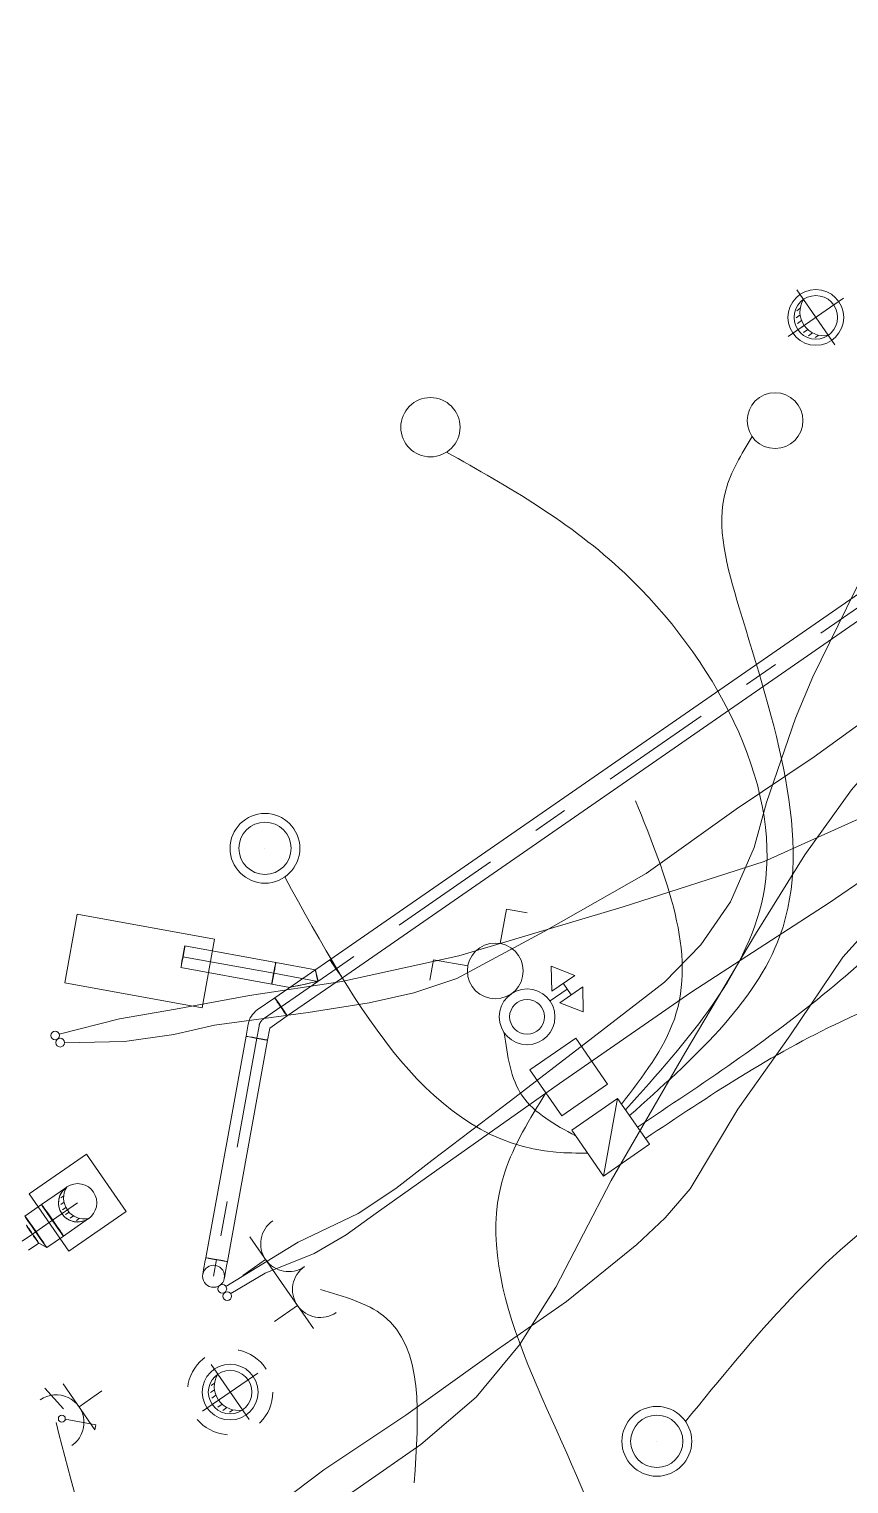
# Model space of a CAD drawing. Header units: metres. Extents: x 2747662.9 to 2747731.3, y 1250221.9 to 1250283.3.
# Drawn here: x 2747720.135 to 2747722.485, y 1250251.035 to 1250255.207 of the extents above; entities that cross this region are included whole.
import ezdxf

# ---------------------------------------------------------------- set-up
doc = ezdxf.new("R2010")
doc.units = ezdxf.units.M
doc.header["$MEASUREMENT"] = 0
for name, pattern in [('fein_strichliert-A0PKHS8D00', [0.2, 0.05, -0.1, 0.05, 0]), ('STRICHPUNKT2-A0PKHS6Z00', [0.635, 0.3175, -0.15875, 0, -0.15875]), ('STRICHPUNKT2-A0PKHS7900', [0.635, 0.3175, -0.15875, 0, -0.15875])]:
    doc.linetypes.add(name, pattern=pattern)
for name, color, linetype in [('___deckendurchbruch', 7, 'Continuous'), ('___elektro', 7, 'Continuous'), ('___lueftung', 7, 'Continuous'), ('___sanitär', 7, 'Continuous')]:
    doc.layers.add(name, color=color, linetype=linetype)

msp = doc.modelspace()

# ---------------------------------------------------------------- linework, layer by layer
at = {"color": 30, "linetype": 'Continuous', "lineweight": 0, "true_color": 0xff8d1c}
for points, knots in [([(2747721.9652, 1250250.2028), (2747722.0086, 1250250.2982), (2747722.0519, 1250250.3937), (2747722.1041, 1250250.4817), (2747722.3959, 1250250.974), (2747722.9651, 1250251.2344), (2747723.4233, 1250251.6196), (2747723.7122, 1250251.8624), (2747723.9569, 1250252.1548), (2747724.1039, 1250252.4815), (2747724.3342, 1250252.9931), (2747724.3246, 1250253.589), (2747724.4274, 1250254.1707), (2747724.4591, 1250254.35), (2747724.5015, 1250254.528), (2747724.5967, 1250254.6731), (2747724.6925, 1250254.8192), (2747724.8418, 1250254.932), (2747724.9934, 1250255.0299), (2747725.0912, 1250255.0931), (2747725.19, 1250255.1501), (2747725.2888, 1250255.2072)], [0, 0, 0, 0, 1, 1, 1, 2, 2, 2, 3, 3, 3, 4, 4, 4, 5, 5, 5, 6, 6, 6, 7, 7, 7, 7]), ([(2747722.2071, 1250254.0388), (2747722.1767, 1250253.9883), (2747722.1462, 1250253.9378), (2747722.1315, 1250253.8848), (2747722.1025, 1250253.7799), (2747722.135, 1250253.6648), (2747722.1702, 1250253.5479), (2747722.2684, 1250253.2212), (2747722.3867, 1250252.8809), (2747722.287, 1250252.6071), (2747722.2163, 1250252.4129), (2747722.036, 1250252.2522), (2747721.8556, 1250252.0914)], [0, 0, 0, 0, 1, 1, 1, 2, 2, 2, 3, 3, 3, 4, 4, 4, 4]), ([(2747721.3315, 1250253.9941), (2747721.5085, 1250253.8943), (2747721.6855, 1250253.7946), (2747721.8422, 1250253.6465), (2747722.0932, 1250253.4094), (2747722.2921, 1250253.0485), (2747722.2423, 1250252.7419), (2747722.2046, 1250252.5098), (2747722.0244, 1250252.3089), (2747721.8443, 1250252.1079)], [0, 0, 0, 0, 1, 1, 1, 2, 2, 2, 3, 3, 3, 3]), ([(2747721.9012, 1250252.0257), (2747722.0819, 1250252.1464), (2747722.2625, 1250252.267), (2747722.4617, 1250252.3607), (2747722.777, 1250252.5089), (2747723.1386, 1250252.5894), (2747723.3961, 1250252.8023), (2747723.571, 1250252.9469), (2747723.6979, 1250253.1525), (2747723.8248, 1250253.3581)], [0, 0, 0, 0, 1, 1, 1, 2, 2, 2, 3, 3, 3, 3]), ([(2747722.8357, 1250253.2265), (2747722.835, 1250253.1309), (2747722.8342, 1250253.0352), (2747722.8109, 1250252.9469), (2747722.7591, 1250252.7502), (2747722.5953, 1250252.59), (2747722.4282, 1250252.4524), (2747722.2475, 1250252.3035), (2747722.063, 1250252.181), (2747721.8784, 1250252.0586)], [0, 0, 0, 0, 1, 1, 1, 2, 2, 2, 3, 3, 3, 3]), ([(2747721.8329, 1250252.1243), (2747721.8938, 1250252.2036), (2747721.9547, 1250252.2829), (2747721.9842, 1250252.3681), (2747722.0497, 1250252.5569), (2747721.9614, 1250252.7753), (2747721.8732, 1250252.9936)], [0, 0, 0, 0, 1, 1, 1, 2, 2, 2, 2]), ([(2747720.8677, 1250252.7757), (2747721.0761, 1250252.3958), (2747721.2845, 1250252.0159), (2747721.6454, 1250251.9864), (2747721.6748, 1250251.984), (2747721.7051, 1250251.984), (2747721.7355, 1250251.9839)], [0, 0, 0, 0, 1, 1, 1, 2, 2, 2, 2]), ([(2747721.4964, 1250252.3292), (2747721.5056, 1250252.2629), (2747721.5148, 1250252.1967), (2747721.5487, 1250252.1475), (2747721.5828, 1250252.0978), (2747721.6421, 1250252.0655), (2747721.7013, 1250252.0332)], [0, 0, 0, 0, 1, 1, 1, 2, 2, 2, 2]), ([(2747721.6159, 1250252.1565), (2747721.5698, 1250252.0816), (2747721.5236, 1250252.0067), (2747721.4981, 1250251.9295), (2747721.3953, 1250251.6186), (2747721.6273, 1250251.2707), (2747721.7561, 1250250.9323), (2747721.8471, 1250250.6931), (2747721.8866, 1250250.4587), (2747721.926, 1250250.2242)], [0, 0, 0, 0, 1, 1, 1, 2, 2, 2, 3, 3, 3, 3]), ([(2747722.0162, 1250251.2143), (2747722.2126, 1250251.4553), (2747722.4091, 1250251.6964), (2747722.6581, 1250251.8594), (2747722.8762, 1250252.0022), (2747723.1347, 1250252.0851), (2747723.3931, 1250252.1681)], [0, 0, 0, 0, 1, 1, 1, 2, 2, 2, 2]), ([(2747720.9696, 1250251.5925), (2747721.0368, 1250251.5731), (2747721.104, 1250251.5537), (2747721.1503, 1250251.5175), (2747721.2659, 1250251.4273), (2747721.2523, 1250251.2325), (2747721.2386, 1250251.0378)], [0, 0, 0, 0, 1, 1, 1, 2, 2, 2, 2]), ([(2747720.212, 1250251.2109), (2747720.3005, 1250250.8651), (2747720.3889, 1250250.5192), (2747720.5819, 1250250.243), (2747720.7402, 1250250.0164), (2747720.9688, 1250249.8367), (2747721.1974, 1250249.657)], [0, 0, 0, 0, 1, 1, 1, 2, 2, 2, 2])]:
    msp.add_open_spline(points, degree=3, knots=knots, dxfattribs=at)
at = {"layer": '___deckendurchbruch', "color": 215, "linetype": 'STRICHPUNKT2-A0PKHS6Z00', "lineweight": 0, "true_color": 0xa44f91}
for p, q in [((2747722.3109, 1250254.3258), (2747722.4687, 1250254.4351)), ((2747722.4445, 1250254.3015), (2747722.3351, 1250254.4594)), ((2747720.7656, 1250251.2196), (2747720.6563, 1250251.3774)), ((2747720.632, 1250251.2439), (2747720.7899, 1250251.3532))]:
    msp.add_line(p, q, dxfattribs=at)
at = {"layer": '___deckendurchbruch', "color": 215, "linetype": 'Continuous', "lineweight": 0, "true_color": 0xa44f91}
for centre in [(2747722.3898, 1250254.3804), (2747720.7109, 1250251.2985)]:
    msp.add_circle(centre, 0.08, dxfattribs=at)
at = {"layer": '___elektro', "color": 30, "linetype": 'Continuous', "lineweight": 0, "true_color": 0xff8d1c}
for p, q in [((2747721.2367, 1250254.1352), (2747721.2368, 1250254.1353)), ((2747722.2273, 1250254.1501), (2747722.2274, 1250254.1501)), ((2747721.355, 1250254.1138), (2747721.3551, 1250254.1138)), ((2747722.3387, 1250254.1299), (2747722.3387, 1250254.1299)), ((2747721.2153, 1250254.017), (2747721.2153, 1250254.017)), ((2747722.2071, 1250254.0388), (2747722.2072, 1250254.0388)), ((2747722.3185, 1250254.0186), (2747722.3185, 1250254.0186)), ((2747721.3335, 1250253.9955), (2747721.3336, 1250253.9955)), ((2747721.3335, 1250253.9955), (2747721.3336, 1250253.9955)), ((2747721.3335, 1250253.9955), (2747721.3336, 1250253.9955)), ((2747720.7538, 1250252.9401), (2747720.7539, 1250252.9401)), ((2747720.893, 1250252.9148), (2747720.893, 1250252.9148)), ((2747720.8108, 1250252.8579), (2747720.8108, 1250252.8579)), ((2747720.7286, 1250252.8009), (2747720.7286, 1250252.801)), ((2747720.7286, 1250252.8009), (2747720.7286, 1250252.801)), ((2747720.8677, 1250252.7757), (2747720.8678, 1250252.7757)), ((2747721.4853, 1250252.585), (2747721.5032, 1250252.6833)), ((2747721.5032, 1250252.6833), (2747721.5622, 1250252.6726)), ((2747721.4255, 1250252.572), (2747721.4255, 1250252.572)), ((2747721.5368, 1250252.5518), (2747721.5368, 1250252.5518)), ((2747721.2939, 1250252.5384), (2747721.2832, 1250252.4794)), ((2747721.3923, 1250252.5205), (2747721.2939, 1250252.5384)), ((2747721.6316, 1250252.5202), (2747721.6987, 1250252.4936)), ((2747721.6316, 1250252.5202), (2747721.6329, 1250252.4481)), ((2747721.6329, 1250252.4481), (2747721.6987, 1250252.4936)), ((2747721.6658, 1250252.4709), (2747721.6886, 1250252.438)), ((2747721.4052, 1250252.4607), (2747721.4053, 1250252.4607)), ((2747721.5166, 1250252.4405), (2747721.5166, 1250252.4405)), ((2747721.5166, 1250252.4405), (2747721.5166, 1250252.4405)), ((2747721.6772, 1250252.4544), (2747721.6279, 1250252.4203)), ((2747721.6279, 1250252.4203), (2747721.6279, 1250252.4203)), ((2747721.6557, 1250252.4152), (2747721.7215, 1250252.4608)), ((2747721.7228, 1250252.3887), (2747721.7215, 1250252.4608)), ((2747721.7228, 1250252.3887), (2747721.6557, 1250252.4152)), ((2747721.4964, 1250252.3292), (2747721.4964, 1250252.3292)), ((2747721.7019, 1250252.3134), (2747721.5704, 1250252.2223)), ((2747721.6077, 1250252.3089), (2747721.6077, 1250252.309)), ((2747721.793, 1250252.1819), (2747721.7019, 1250252.3134)), ((2747721.5704, 1250252.2223), (2747721.6615, 1250252.0908)), ((2747721.5868, 1250252.2337), (2747721.5869, 1250252.2337)), ((2747721.6615, 1250252.0908), (2747721.793, 1250252.1819)), ((2747721.8215, 1250252.1408), (2747721.69, 1250252.0497)), ((2747721.8215, 1250252.1408), (2747721.7811, 1250251.9181)), ((2747721.805, 1250252.1294), (2747721.8051, 1250252.1294)), ((2747721.9126, 1250252.0092), (2747721.8215, 1250252.1408)), ((2747721.7557, 1250252.0952), (2747721.7558, 1250252.0952)), ((2747721.7722, 1250252.1066), (2747721.7722, 1250252.1066)), ((2747721.7886, 1250252.118), (2747721.7886, 1250252.118)), ((2747721.8329, 1250252.1243), (2747721.8329, 1250252.1244)), ((2747721.8443, 1250252.1079), (2747721.8443, 1250252.1079)), ((2747721.8556, 1250252.0914), (2747721.8557, 1250252.0915)), ((2747721.69, 1250252.0497), (2747721.7811, 1250251.9181)), ((2747721.7064, 1250252.061), (2747721.7064, 1250252.0611)), ((2747721.7228, 1250252.0724), (2747721.7229, 1250252.0725)), ((2747721.7393, 1250252.0838), (2747721.7393, 1250252.0839)), ((2747721.867, 1250252.075), (2747721.8671, 1250252.075)), ((2747721.8784, 1250252.0586), (2747721.8785, 1250252.0586)), ((2747721.7013, 1250252.0332), (2747721.7014, 1250252.0332)), ((2747721.7127, 1250252.0168), (2747721.7128, 1250252.0168)), ((2747721.7811, 1250251.9181), (2747721.9126, 1250252.0092)), ((2747721.8898, 1250252.0421), (2747721.8899, 1250252.0422)), ((2747721.9012, 1250252.0257), (2747721.9012, 1250252.0257)), ((2747721.7241, 1250252.0003), (2747721.7242, 1250252.0004)), ((2747721.7355, 1250251.9839), (2747721.7355, 1250251.9839)), ((2747721.7469, 1250251.9675), (2747721.7469, 1250251.9675)), ((2747721.8468, 1250251.9637), (2747721.8469, 1250251.9637)), ((2747721.8633, 1250251.9751), (2747721.8633, 1250251.9751)), ((2747721.8797, 1250251.9865), (2747721.8797, 1250251.9865)), ((2747721.8961, 1250251.9979), (2747721.8962, 1250251.9979)), ((2747721.7583, 1250251.951), (2747721.7583, 1250251.951)), ((2747721.7697, 1250251.9346), (2747721.7697, 1250251.9346)), ((2747721.7975, 1250251.9295), (2747721.7975, 1250251.9296)), ((2747721.8139, 1250251.9409), (2747721.814, 1250251.9409)), ((2747721.8304, 1250251.9523), (2747721.8304, 1250251.9523)), ((2747720.7672, 1250251.7442), (2747720.8583, 1250251.6127)), ((2747720.8127, 1250251.6784), (2747720.747, 1250251.6329)), ((2747720.747, 1250251.6329), (2747720.747, 1250251.6329)), ((2747720.747, 1250251.6329), (2747720.747, 1250251.6329)), ((2747720.8583, 1250251.6127), (2747720.9494, 1250251.4811)), ((2747720.9038, 1250251.5469), (2747720.8381, 1250251.5014)), ((2747720.8381, 1250251.5014), (2747720.8381, 1250251.5014)), ((2747720.8381, 1250251.5014), (2747720.8381, 1250251.5014)), ((2747720.2335, 1250251.2502), (2747720.1798, 1250251.3102)), ((2747720.3233, 1250251.1907), (2747720.2322, 1250251.3223)), ((2747720.2778, 1250251.2565), (2747720.3436, 1250251.3021)), ((2747720.3436, 1250251.3021), (2747720.3436, 1250251.3021)), ((2747720.3436, 1250251.3021), (2747720.3436, 1250251.3021)), ((2747720.2383, 1250251.2206), (2747720.3259, 1250251.2047)), ((2747721.8771, 1250251.2395), (2747721.8771, 1250251.2396)), ((2747722.0162, 1250251.2143), (2747722.0162, 1250251.2143)), ((2747720.3259, 1250251.2047), (2747720.3233, 1250251.1907)), ((2747721.934, 1250251.1573), (2747721.934, 1250251.1574)), ((2747721.8518, 1250251.1004), (2747721.8518, 1250251.1004)), ((2747721.8518, 1250251.1004), (2747721.8518, 1250251.1004)), ((2747721.9909, 1250251.0751), (2747721.991, 1250251.0752))]:
    msp.add_line(p, q, dxfattribs=at)
for centre, radius in [((2747721.2851, 1250254.0654), 0.085), ((2747722.2729, 1250254.0843), 0.08), ((2747720.8108, 1250252.8579), 0.1), ((2747720.8108, 1250252.8579), 0.075), ((2747721.471, 1250252.5062), 0.08), ((2747721.5621, 1250252.3747), 0.08), ((2747721.5621, 1250252.3747), 0.05), ((2747721.934, 1250251.1573), 0.1), ((2747720.2285, 1250251.2223), 0.01), ((2747721.934, 1250251.1573), 0.075)]:
    msp.add_circle(centre, radius, dxfattribs=at)
for centre, start, end in [((2747720.8785, 1250251.724), 124.7099, 304.7099), ((2747720.9696, 1250251.5925), 124.7099, 304.7099), ((2747720.212, 1250251.2109), 304.7099, 124.7099)]:
    msp.add_arc(centre, 0.08, start, end, dxfattribs=at)
at = {"layer": '___lueftung', "color": 152, "linetype": 'Continuous', "lineweight": 0, "true_color": 0x0365dd}
for p, q in [((2747722.3333, 1250254.3793), (2747722.3448, 1250254.3873)), ((2747722.3349, 1250254.3994), (2747722.345, 1250254.4064)), ((2747722.3369, 1250254.3628), (2747722.349, 1250254.3712)), ((2747722.3442, 1250254.3489), (2747722.3564, 1250254.3573)), ((2747722.3547, 1250254.3371), (2747722.3668, 1250254.3455)), ((2747722.3898, 1250254.3804), (2747722.3898, 1250254.3805)), ((2747722.3689, 1250254.3279), (2747722.3804, 1250254.3359)), ((2747722.3883, 1250254.3224), (2747722.3984, 1250254.3294)), ((2747720.6544, 1250251.2974), (2747720.666, 1250251.3054)), ((2747720.6561, 1250251.3175), (2747720.6661, 1250251.3245)), ((2747720.7109, 1250251.2985), (2747720.711, 1250251.2986)), ((2747720.6581, 1250251.2809), (2747720.6701, 1250251.2893)), ((2747720.6654, 1250251.2669), (2747720.6776, 1250251.2754)), ((2747720.6759, 1250251.2552), (2747720.6879, 1250251.2636)), ((2747720.69, 1250251.246), (2747720.7016, 1250251.254)), ((2747720.7094, 1250251.2405), (2747720.7195, 1250251.2474))]:
    msp.add_line(p, q, dxfattribs=at)
for centre in [(2747722.3898, 1250254.3804), (2747720.7109, 1250251.2985)]:
    msp.add_circle(centre, 0.0625, dxfattribs=at)
at = {"layer": '___lueftung', "color": 152, "linetype": 'fein_strichliert-A0PKHS8D00', "lineweight": 0, "true_color": 0x0365dd}
msp.add_circle((2747720.7109, 1250251.2985), 0.1225, dxfattribs=at)
at = {"layer": '___lueftung', "color": 152, "linetype": 'Continuous', "lineweight": 0, "true_color": 0x0365dd}
for centre in [(2747722.4126, 1250254.3962), (2747722.4126, 1250254.3962), (2747720.7338, 1250251.3143), (2747720.7338, 1250251.3143)]:
    msp.add_arc(centre, 0.0684, 148.6622, 280.7576, dxfattribs=at)
at = {"layer": '___sanitär', "color": 106, "linetype": 'Continuous', "lineweight": 0, "true_color": 0x008a1e}
for p, q in [((2747722.6472, 1250253.6817), (2747720.9968, 1250252.5384)), ((2747722.6831, 1250253.6299), (2747721.0327, 1250252.4866)), ((2747720.2724, 1250252.6692), (2747720.2367, 1250252.4724)), ((2747720.2724, 1250252.6692), (2747720.2367, 1250252.4724)), ((2747720.2724, 1250252.6692), (2747720.2725, 1250252.6692)), ((2747720.2724, 1250252.6692), (2747720.666, 1250252.5977)), ((2747720.666, 1250252.5977), (2747720.2724, 1250252.6692)), ((2747720.666, 1250252.5977), (2747720.6303, 1250252.4009)), ((2747720.666, 1250252.5977), (2747720.6303, 1250252.4009)), ((2747720.666, 1250252.5977), (2747720.6661, 1250252.5977)), ((2747720.8418, 1250252.5303), (2747720.5811, 1250252.5778)), ((2747720.8305, 1250252.4684), (2747720.5698, 1250252.5158)), ((2747720.8371, 1250252.5073), (2747720.8356, 1250252.4992)), ((2747720.8366, 1250252.4995), (2747720.8381, 1250252.5075)), ((2747720.8385, 1250252.5148), (2747720.8371, 1250252.5073)), ((2747720.8381, 1250252.5075), (2747720.8394, 1250252.5149)), ((2747720.8397, 1250252.5212), (2747720.8385, 1250252.5148)), ((2747720.9968, 1250252.5384), (2747720.839, 1250252.4291)), ((2747720.8394, 1250252.5149), (2747720.8404, 1250252.5213)), ((2747720.8407, 1250252.5261), (2747720.8397, 1250252.5212)), ((2747720.8404, 1250252.5213), (2747720.8412, 1250252.5262)), ((2747720.8414, 1250252.5293), (2747720.8407, 1250252.5261)), ((2747720.8412, 1250252.5262), (2747720.8417, 1250252.5293)), ((2747720.8417, 1250252.5303), (2747720.8414, 1250252.5293)), ((2747720.8417, 1250252.5293), (2747720.8417, 1250252.5303)), ((2747720.9553, 1250252.5097), (2747720.8417, 1250252.5303)), ((2747720.9557, 1250252.5086), (2747720.9553, 1250252.5097)), ((2747720.9553, 1250252.5097), (2747720.9554, 1250252.5085)), ((2747720.9554, 1250252.5085), (2747720.956, 1250252.5052)), ((2747720.9565, 1250252.5053), (2747720.9557, 1250252.5086)), ((2747720.956, 1250252.5052), (2747720.9571, 1250252.4999)), ((2747720.9578, 1250252.5), (2747720.9565, 1250252.5053)), ((2747720.2367, 1250252.4724), (2747720.2368, 1250252.4724)), ((2747720.2367, 1250252.4724), (2747720.6303, 1250252.4009)), ((2747720.6303, 1250252.4009), (2747720.2367, 1250252.4724)), ((2747720.831, 1250252.4725), (2747720.8305, 1250252.4694)), ((2747720.8305, 1250252.4684), (2747720.8308, 1250252.4694)), ((2747720.8305, 1250252.4694), (2747720.8305, 1250252.4684)), ((2747720.8821, 1250252.459), (2747720.8305, 1250252.4684)), ((2747720.8308, 1250252.4694), (2747720.8315, 1250252.4726)), ((2747720.8318, 1250252.4774), (2747720.831, 1250252.4725)), ((2747720.8315, 1250252.4726), (2747720.8325, 1250252.4775)), ((2747720.8329, 1250252.4838), (2747720.8318, 1250252.4774)), ((2747720.8325, 1250252.4775), (2747720.8337, 1250252.4839)), ((2747720.8342, 1250252.4912), (2747720.8329, 1250252.4838)), ((2747720.8337, 1250252.4839), (2747720.8351, 1250252.4914)), ((2747720.8356, 1250252.4992), (2747720.8342, 1250252.4912)), ((2747720.8351, 1250252.4914), (2747720.8366, 1250252.4995)), ((2747721.0327, 1250252.4866), (2747720.8748, 1250252.3773)), ((2747720.9053, 1250252.464), (2747720.8926, 1250252.4613)), ((2747720.8931, 1250252.4614), (2747720.906, 1250252.4642)), ((2747720.9219, 1250252.4676), (2747720.9053, 1250252.464)), ((2747720.906, 1250252.4642), (2747720.9227, 1250252.4678)), ((2747720.9412, 1250252.4718), (2747720.9219, 1250252.4676)), ((2747720.9227, 1250252.4678), (2747720.9422, 1250252.472)), ((2747720.962, 1250252.4763), (2747720.9412, 1250252.4718)), ((2747720.9422, 1250252.472), (2747720.963, 1250252.4765)), ((2747720.9571, 1250252.4999), (2747720.9585, 1250252.493)), ((2747720.9594, 1250252.4931), (2747720.9578, 1250252.5)), ((2747720.9585, 1250252.493), (2747720.9602, 1250252.4849)), ((2747720.9611, 1250252.4851), (2747720.9594, 1250252.4931)), ((2747720.9602, 1250252.4849), (2747720.962, 1250252.4763)), ((2747720.963, 1250252.4765), (2747720.9611, 1250252.4851)), ((2747720.8386, 1250252.4288), (2747720.7888, 1250252.3944)), ((2747720.8821, 1250252.459), (2747720.885, 1250252.4596)), ((2747720.8847, 1250252.4595), (2747720.8821, 1250252.459)), ((2747720.8926, 1250252.4613), (2747720.8847, 1250252.4595)), ((2747720.885, 1250252.4596), (2747720.8931, 1250252.4614)), ((2747720.6303, 1250252.4009), (2747720.6303, 1250252.401)), ((2747720.7627, 1250252.3539), (2747720.7564, 1250252.3189)), ((2747720.8247, 1250252.3426), (2747720.8184, 1250252.3077)), ((2747720.8744, 1250252.3771), (2747720.8247, 1250252.3426)), ((2747720.7564, 1250252.319), (2747720.6411, 1250251.6839)), ((2747720.8184, 1250252.3077), (2747720.7031, 1250251.6726)), ((2747720.135, 1250251.8666), (2747720.2994, 1250251.9805)), ((2747720.2994, 1250251.9805), (2747720.135, 1250251.8666)), ((2747720.135, 1250251.8666), (2747720.2994, 1250251.9805)), ((2747720.2994, 1250251.9805), (2747720.135, 1250251.8666)), ((2747720.2994, 1250251.9805), (2747720.4132, 1250251.8161)), ((2747720.2994, 1250251.9805), (2747720.4132, 1250251.8161)), ((2747720.2994, 1250251.9805), (2747720.2994, 1250251.9805)), ((2747720.2994, 1250251.9805), (2747720.4132, 1250251.8161)), ((2747720.2994, 1250251.9805), (2747720.4132, 1250251.8161)), ((2747720.2994, 1250251.9805), (2747720.2994, 1250251.9805)), ((2747720.2425, 1250251.8864), (2747720.1703, 1250251.8364)), ((2747720.2319, 1250251.8767), (2747720.2425, 1250251.8864)), ((2747720.2425, 1250251.8864), (2747720.2319, 1250251.8767)), ((2747720.1703, 1250251.8364), (2747720.1226, 1250251.8033)), ((2747720.135, 1250251.8666), (2747720.135, 1250251.8667)), ((2747720.135, 1250251.8666), (2747720.135, 1250251.8667)), ((2747720.135, 1250251.8666), (2747720.2488, 1250251.7022)), ((2747720.135, 1250251.8666), (2747720.2488, 1250251.7022)), ((2747720.135, 1250251.8666), (2747720.2488, 1250251.7022)), ((2747720.135, 1250251.8666), (2747720.2488, 1250251.7022)), ((2747720.1715, 1250251.835), (2747720.1703, 1250251.8364)), ((2747720.1703, 1250251.8364), (2747720.1712, 1250251.8347)), ((2747720.219, 1250251.8367), (2747720.2197, 1250251.851)), ((2747720.2197, 1250251.851), (2747720.219, 1250251.8367)), ((2747720.222, 1250251.8226), (2747720.219, 1250251.8367)), ((2747720.219, 1250251.8367), (2747720.222, 1250251.8226)), ((2747720.2197, 1250251.851), (2747720.2241, 1250251.8647)), ((2747720.2241, 1250251.8647), (2747720.2197, 1250251.851)), ((2747720.2241, 1250251.8647), (2747720.2319, 1250251.8767)), ((2747720.2319, 1250251.8767), (2747720.2241, 1250251.8647)), ((2747720.2253, 1250251.8363), (2747720.235, 1250251.8429)), ((2747720.2256, 1250251.8556), (2747720.234, 1250251.8614)), ((2747720.2738, 1250251.8412), (2747720.2738, 1250251.8412)), ((2747720.1712, 1250251.8347), (2747720.1741, 1250251.8301)), ((2747720.1748, 1250251.8305), (2747720.1715, 1250251.835)), ((2747720.1741, 1250251.8301), (2747720.179, 1250251.8228)), ((2747720.1799, 1250251.8235), (2747720.1748, 1250251.8305)), ((2747720.179, 1250251.8228), (2747720.1854, 1250251.8134)), ((2747720.1865, 1250251.8142), (2747720.1799, 1250251.8235)), ((2747720.1854, 1250251.8134), (2747720.1928, 1250251.8024)), ((2747720.1941, 1250251.8033), (2747720.1865, 1250251.8142)), ((2747720.1928, 1250251.8024), (2747720.2009, 1250251.7907)), ((2747720.2023, 1250251.7916), (2747720.1941, 1250251.8033)), ((2747720.2286, 1250251.8099), (2747720.222, 1250251.8226)), ((2747720.222, 1250251.8226), (2747720.2286, 1250251.8099)), ((2747720.2286, 1250251.8099), (2747720.2382, 1250251.7992)), ((2747720.2382, 1250251.7992), (2747720.2286, 1250251.8099)), ((2747720.2304, 1250251.8207), (2747720.2404, 1250251.8276)), ((2747720.3051, 1250251.796), (2747720.2329, 1250251.7459)), ((2747720.2382, 1250251.7992), (2747720.2503, 1250251.7914)), ((2747720.2503, 1250251.7914), (2747720.2382, 1250251.7992)), ((2747720.2393, 1250251.8077), (2747720.2493, 1250251.8147)), ((2747720.2488, 1250251.7022), (2747720.4132, 1250251.8161)), ((2747720.4132, 1250251.8161), (2747720.2488, 1250251.7022)), ((2747720.2488, 1250251.7022), (2747720.4132, 1250251.8161)), ((2747720.4132, 1250251.8161), (2747720.2488, 1250251.7022)), ((2747720.2522, 1250251.7975), (2747720.2618, 1250251.8042)), ((2747720.2703, 1250251.791), (2747720.2788, 1250251.7968)), ((2747720.2924, 1250251.7894), (2747720.3051, 1250251.796)), ((2747720.3051, 1250251.796), (2747720.2924, 1250251.7894)), ((2747720.4132, 1250251.8161), (2747720.4133, 1250251.8161)), ((2747720.4132, 1250251.8161), (2747720.4133, 1250251.8161)), ((2747720.2009, 1250251.7907), (2747720.2091, 1250251.779)), ((2747720.2104, 1250251.7799), (2747720.2023, 1250251.7916)), ((2747720.2091, 1250251.779), (2747720.2167, 1250251.7681)), ((2747720.2178, 1250251.769), (2747720.2104, 1250251.7799)), ((2747720.2167, 1250251.7681), (2747720.2233, 1250251.7589)), ((2747720.2242, 1250251.7595), (2747720.2178, 1250251.769)), ((2747720.2233, 1250251.7589), (2747720.2284, 1250251.7518)), ((2747720.2291, 1250251.7522), (2747720.2242, 1250251.7595)), ((2747720.2503, 1250251.7914), (2747720.264, 1250251.7871)), ((2747720.264, 1250251.7871), (2747720.2503, 1250251.7914)), ((2747720.264, 1250251.7871), (2747720.2783, 1250251.7864)), ((2747720.2783, 1250251.7864), (2747720.264, 1250251.7871)), ((2747720.2783, 1250251.7864), (2747720.2924, 1250251.7894)), ((2747720.2924, 1250251.7894), (2747720.2783, 1250251.7864)), ((2747720.1623, 1250251.7256), (2747720.1331, 1250251.7054)), ((2747720.1852, 1250251.7129), (2747720.1623, 1250251.7256)), ((2747720.2329, 1250251.7459), (2747720.1852, 1250251.7129)), ((2747720.2284, 1250251.7518), (2747720.2317, 1250251.7474)), ((2747720.232, 1250251.7476), (2747720.2291, 1250251.7522)), ((2747720.2317, 1250251.7474), (2747720.2329, 1250251.7459)), ((2747720.2329, 1250251.7459), (2747720.232, 1250251.7476)), ((2747720.2488, 1250251.7022), (2747720.2489, 1250251.7022)), ((2747720.2488, 1250251.7022), (2747720.2489, 1250251.7022)), ((2747720.6368, 1250251.66), (2747720.6388, 1250251.6715)), ((2747720.6368, 1250251.66), (2747720.6388, 1250251.6715)), ((2747720.6388, 1250251.6715), (2747720.6411, 1250251.6839)), ((2747720.6388, 1250251.6715), (2747720.6411, 1250251.6839)), ((2747720.7008, 1250251.6602), (2747720.7031, 1250251.6726)), ((2747720.7008, 1250251.6602), (2747720.7031, 1250251.6726)), ((2747720.6324, 1250251.6362), (2747720.6327, 1250251.6378)), ((2747720.6324, 1250251.6362), (2747720.6327, 1250251.6378)), ((2747720.6327, 1250251.6378), (2747720.6336, 1250251.6426)), ((2747720.6327, 1250251.6378), (2747720.6336, 1250251.6426)), ((2747720.6336, 1250251.6426), (2747720.635, 1250251.6501)), ((2747720.6336, 1250251.6426), (2747720.635, 1250251.6501)), ((2747720.635, 1250251.6501), (2747720.6368, 1250251.66)), ((2747720.635, 1250251.6501), (2747720.6368, 1250251.66)), ((2747720.6634, 1250251.6306), (2747720.6635, 1250251.6306)), ((2747720.6634, 1250251.6306), (2747720.6635, 1250251.6306)), ((2747720.6947, 1250251.6265), (2747720.6956, 1250251.6313)), ((2747720.6947, 1250251.6265), (2747720.6956, 1250251.6313)), ((2747720.6956, 1250251.6313), (2747720.697, 1250251.6389)), ((2747720.6956, 1250251.6313), (2747720.697, 1250251.6389)), ((2747720.697, 1250251.6389), (2747720.6987, 1250251.6487)), ((2747720.697, 1250251.6389), (2747720.6987, 1250251.6487)), ((2747720.6987, 1250251.6487), (2747720.7008, 1250251.6602)), ((2747720.6987, 1250251.6487), (2747720.7008, 1250251.6602)), ((2747720.6944, 1250251.6249), (2747720.6947, 1250251.6265)), ((2747720.6944, 1250251.6249), (2747720.6947, 1250251.6265))]:
    msp.add_line(p, q, dxfattribs=at)
at = {"layer": '___sanitär', "color": 106, "linetype": 'STRICHPUNKT2-A0PKHS7900', "lineweight": 0, "true_color": 0x008a1e}
for p, q in [((2747722.6652, 1250253.6558), (2747721.0147, 1250252.5125)), ((2747720.8361, 1250252.4994), (2747720.5755, 1250252.5468)), ((2747721.0147, 1250252.5125), (2747720.8569, 1250252.4032)), ((2747720.9625, 1250252.4764), (2747720.8361, 1250252.4994)), ((2747720.8565, 1250252.4029), (2747720.8068, 1250252.3685)), ((2747720.7937, 1250252.3482), (2747720.7874, 1250252.3133)), ((2747720.7874, 1250252.3134), (2747720.6721, 1250251.6783)), ((2747720.2738, 1250251.8412), (2747720.2016, 1250251.7912)), ((2747720.1539, 1250251.7581), (2747720.1444, 1250251.7515)), ((2747720.2016, 1250251.7912), (2747720.1539, 1250251.7581)), ((2747720.1444, 1250251.7515), (2747720.1152, 1250251.7313)), ((2747720.6634, 1250251.6306), (2747720.6721, 1250251.6783)), ((2747720.6634, 1250251.6306), (2747720.6721, 1250251.6783))]:
    msp.add_line(p, q, dxfattribs=at)
at = {"layer": '___sanitär', "color": 106, "linetype": 'Continuous', "lineweight": 0, "true_color": 0x008a1e, "flags": 128}
for points in [[(2747720.6988, 1250251.6015), (2747720.9058, 1250251.7284), (2747721.0781, 1250251.811), (2747721.1862, 1250251.8822), (2747721.2891, 1250251.9622), (2747721.5106, 1250252.1305), (2747721.7292, 1250252.2993), (2747721.9562, 1250252.474), (2747722.0599, 1250252.5815), (2747722.1448, 1250252.7041), (2747722.2129, 1250252.8606), (2747722.248, 1250252.9893), (2747722.3316, 1250253.2311), (2747722.381, 1250253.3499), (2747722.5019, 1250253.5952), (2747722.5628, 1250253.712), (2747722.6151, 1250253.778), (2747722.6781, 1250253.8345), (2747722.7313, 1250253.8699)], [(2747720.2361, 1250252.3001), (2747720.4085, 1250252.3038), (2747720.55, 1250252.3241), (2747720.6662, 1250252.3507), (2747720.9344, 1250252.3869), (2747721.1093, 1250252.4152), (2747721.237, 1250252.4437), (2747721.3605, 1250252.4845), (2747721.6113, 1250252.6193), (2747721.9031, 1250252.7856), (2747722.1611, 1250252.9699), (2747722.3852, 1250253.1206), (2747722.6033, 1250253.2777), (2747722.7737, 1250253.4412), (2747722.8838, 1250253.5536)], [(2747720.0773, 1250250.6725), (2747720.2242, 1250250.6642), (2747720.3896, 1250250.6769), (2747720.5523, 1250250.7128), (2747720.6488, 1250250.7458), (2747720.7404, 1250250.7895), (2747720.9064, 1250250.9045), (2747721.0845, 1250251.0278), (2747721.2571, 1250251.1482), (2747721.416, 1250251.2843), (2747721.5406, 1250251.4336), (2747721.6447, 1250251.599), (2747721.8032, 1250251.9054), (2747722.0147, 1250252.2707), (2747722.2164, 1250252.6114), (2747722.358, 1250252.8391), (2747722.4916, 1250253.0253), (2747722.642, 1250253.1978), (2747722.7901, 1250253.346), (2747722.9181, 1250253.5048)], [(2747720.2213, 1250252.3248), (2747720.3934, 1250252.3693), (2747720.5539, 1250252.3968), (2747720.7661, 1250252.436), (2747721.0315, 1250252.4762), (2747721.3666, 1250252.5497), (2747721.8376, 1250252.6905), (2747722.2413, 1250252.8205), (2747722.5108, 1250252.9413), (2747722.9183, 1250253.1219), (2747723.0403, 1250253.1704), (2747723.1257, 1250253.2045)], [(2747720.713, 1250251.581), (2747720.8116, 1250251.6396), (2747720.9515, 1250251.696), (2747721.0431, 1250251.7493), (2747721.1297, 1250251.8119), (2747721.3267, 1250251.9509), (2747721.6553, 1250252.1835), (2747722.0316, 1250252.4441), (2747722.263, 1250252.5945), (2747722.4277, 1250252.7012), (2747722.7245, 1250252.9043), (2747722.8407, 1250252.9921), (2747722.9619, 1250253.0712), (2747723.0914, 1250253.1312), (2747723.1586, 1250253.1572)], [(2747720.0434, 1250250.7707), (2747720.1972, 1250250.7563), (2747720.3518, 1250250.7591), (2747720.4968, 1250250.7854), (2747720.6341, 1250250.8367), (2747720.8111, 1250250.9487), (2747720.9797, 1250251.076), (2747721.215, 1250251.2319), (2747721.4774, 1250251.4208), (2747721.6755, 1250251.558), (2747721.8767, 1250251.7219), (2747721.9576, 1250251.798), (2747722.0297, 1250251.8814), (2747722.1661, 1250252.11), (2747722.3152, 1250252.3204), (2747722.467, 1250252.5462), (2747722.547, 1250252.6347), (2747722.6372, 1250252.7132), (2747722.8434, 1250252.8605), (2747723.0031, 1250252.9845), (2747723.1926, 1250253.1074)]]:
    msp.add_lwpolyline(points, dxfattribs=at)
at = {"layer": '___sanitär', "color": 106, "linetype": 'Continuous', "lineweight": 0, "true_color": 0x008a1e}
for centre, radius in [((2747720.2094, 1250252.3211), 0.0125), ((2747720.2236, 1250252.3006), 0.0125), ((2747720.2738, 1250251.8412), 0.055), ((2747720.6634, 1250251.6306), 0.0315), ((2747720.6634, 1250251.6306), 0.0315), ((2747720.6885, 1250251.5944), 0.0125), ((2747720.7027, 1250251.5738), 0.0125)]:
    msp.add_circle(centre, radius, dxfattribs=at)
for centre, radius, start, end in [((2747720.8247, 1250252.3426), 0.063, 124.7126, 169.7072), ((2747720.2939, 1250251.8551), 0.0602, 148.6622, 280.7576), ((2747720.2939, 1250251.8551), 0.0602, 148.6622, 280.7576)]:
    msp.add_arc(centre, radius, start, end, dxfattribs=at)
at = {"layer": '___sanitär', "color": 106, "linetype": 'STRICHPUNKT2-A0PKHS7900', "lineweight": 0, "true_color": 0x008a1e}
msp.add_arc((2747720.8247, 1250252.3426), 0.0315, 124.7126, 169.7072, dxfattribs=at)
at = {"layer": '___sanitär', "color": 106, "linetype": 'Continuous', "lineweight": 0, "true_color": 0x008a1e}
for centre, major_axis in [((2747720.5755, 1250252.5468), (0.0056, 0.031)), ((2747720.8361, 1250252.4994), (0.0056, 0.031)), ((2747721.0147, 1250252.5125), (-0.0179, 0.0259)), ((2747721.0147, 1250252.5125), (-0.0179, 0.0259)), ((2747720.8565, 1250252.4029), (-0.0179, 0.0259)), ((2747720.8569, 1250252.4032), (-0.0179, 0.0259)), ((2747720.7874, 1250252.3133), (-0.031, 0.0056)), ((2747720.7874, 1250252.3134), (-0.031, 0.0056)), ((2747720.2016, 1250251.7912), (-0.0313, 0.0452)), ((2747720.1539, 1250251.7581), (-0.0313, 0.0452)), ((2747720.1444, 1250251.7515), (-0.0179, 0.0259)), ((2747720.6721, 1250251.6783), (-0.031, 0.0056)), ((2747720.6721, 1250251.6783), (-0.031, 0.0056)), ((2747720.6721, 1250251.6783), (-0.031, 0.0056))]:
    msp.add_ellipse(centre, major_axis=major_axis, ratio=0.014998, dxfattribs=at)

doc.saveas('drawing.dxf')
